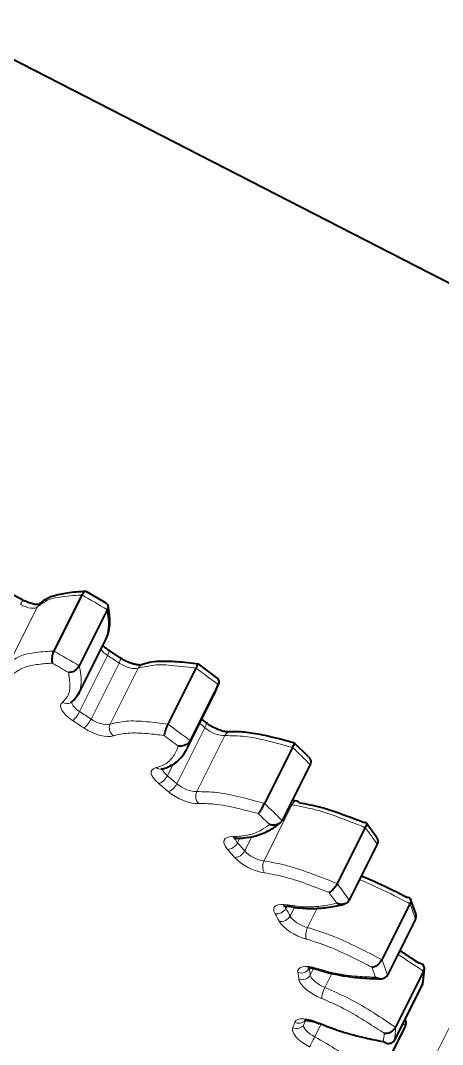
# Model space of a CAD drawing. Header units: inches. Extents: x 0 to 11, y 0 to 8.5.
# Drawn here: x 3.489 to 3.6121, y 5.7775 to 6.0759 of the extents above; entities that cross this region are included whole.
import ezdxf

# ---------------------------------------------------------------- set-up
doc = ezdxf.new("R2010")
doc.units = ezdxf.units.IN
doc.header["$LTSCALE"] = 0.5
doc.header["$MEASUREMENT"] = 0
doc.linetypes.add('ONS_PHANTOM', pattern=[0.5, 0.25, -0.05, 0.05, -0.05, 0.05, -0.05])
for name, color, linetype, lineweight in [('EXPLODE_LINES', 7, 'ONS_PHANTOM', 13), ('TANGENT_LINES', 7, 'Continuous', 15), ('Visible', 7, 'Continuous', 40)]:
    doc.layers.add(name, color=color, linetype=linetype, lineweight=lineweight)

msp = doc.modelspace()

# ---------------------------------------------------------------- linework, layer by layer
at = {"layer": 'EXPLODE_LINES'}
msp.add_line((3.59397, 5.74237), (3.73586, 6.02615), dxfattribs=at)
at = {"layer": 'TANGENT_LINES'}
for p, q in [((3.48585, 5.88876), (3.49401, 5.90509)), ((3.50625, 5.87452), (3.51442, 5.89085)), ((3.51776, 5.88865), (3.50959, 5.87232)), ((3.51516, 5.87085), (3.52332, 5.88718)), ((3.50631, 5.88058), (3.50611, 5.88002)), ((3.5428, 5.86978), (3.53464, 5.85345)), ((3.54041, 5.85119), (3.54857, 5.86752)), ((3.53847, 5.86603), (3.5375, 5.86355)), ((3.53184, 5.85581), (3.53354, 5.85922)), ((3.56001, 5.83101), (3.56817, 5.84734)), ((3.55231, 5.83629), (3.55299, 5.83765)), ((3.55647, 5.83807), (3.55439, 5.83391)), ((3.56639, 5.81718), (3.56672, 5.81784)), ((3.5689, 5.8175), (3.56762, 5.81494)), ((3.57273, 5.81158), (3.57555, 5.81722)), ((3.57445, 5.79966), (3.57349, 5.79774)), ((3.57777, 5.79413), (3.57982, 5.79823)), ((3.57222, 5.78454), (3.57164, 5.78337)), ((3.57482, 5.77974), (3.57672, 5.78354)), ((3.60123, 5.78299), (3.60049, 5.78365))]:
    msp.add_line(p, q, dxfattribs=at)
at = {"layer": 'TANGENT_LINES', "extrusion": (0, 0, -1)}
for centre, major_axis, ratio, start_param, end_param in [((3.48844, 5.90483), (0.00116, 0.00221), 0.0431, 12.563252, 13.716217), ((3.49003, 5.90725), (-0.00407, 0.00203), 0.408248, 9.504751, 11.042805), ((3.45052, 5.84297), (-0.1449, 0.07245), 0.408248, 1.701715, 1.755021), ((3.51629, 5.89192), (-0.00407, 0.00203), 0.408248, 11.263486, 11.974512), ((3.51339, 5.89027), (0.00136, 0.0021), 0.241654, 12.559752, 13.702931), ((3.51667, 5.88811), (0.00139, 0.00208), 0.268514, 12.560889, 13.699516), ((3.51975, 5.88964), (-0.00407, 0.00203), 0.408248, 9.756079, 11.294133), ((3.50711, 5.87354), (-0.0063, 0.00315), 0.408248, 11.263486, 12.80154), ((3.5023, 5.87925), (0.00136, -0.0021), 0.887744, 12.56254, 13.656844), ((3.50522, 5.87394), (0.00136, 0.0021), 0.241654, 1.13656, 2.707357), ((3.45052, 5.84297), (-0.12075, 0.06037), 0.408248, 1.838708, 1.869355), ((3.5085, 5.87178), (0.00139, 0.00208), 0.268514, 1.133146, 2.703942), ((3.45052, 5.84297), (-0.1449, 0.07245), 0.408248, 1.953043, 2.006348), ((3.54124, 5.86958), (0.00163, 0.0019), 0.477057, 12.565851, 13.654081), ((3.51056, 5.87127), (-0.0063, 0.00315), 0.408248, 9.756079, 11.294133), ((3.54563, 5.87013), (-0.00407, 0.00203), 0.408248, 10.007406, 11.54546), ((3.53355, 5.8542), (-0.0063, 0.00315), 0.408248, 11.514814, 13.052868), ((3.52961, 5.86023), (0.00048, -0.00245), 0.806956, 12.566176, 13.32956), ((3.53033, 5.85557), (0.0016, 0.00192), 0.452985, 1.095137, 2.665933), ((3.45052, 5.84297), (-0.12075, 0.06037), 0.408248, 2.090036, 2.120682), ((3.53308, 5.85325), (0.00163, 0.0019), 0.477057, 1.087711, 2.658507), ((3.53645, 5.85176), (-0.0063, 0.00315), 0.408248, 10.007406, 11.54546), ((3.45052, 5.84297), (-0.1449, 0.07245), 0.408248, 2.20437, 2.257675), ((3.56605, 5.84993), (-0.00407, 0.00203), 0.408248, 10.258734, 10.411631), ((3.55472, 5.83402), (-0.0063, 0.00315), 0.408248, 11.766141, 13.304195), ((3.55194, 5.84012), (-0.0001, -0.0025), 0.675464, 0.017604, 0.586726), ((3.55043, 5.83641), (0.00186, 0.00167), 0.635853, 1.013435, 2.584231), ((3.45052, 5.84297), (-0.12075, 0.06037), 0.408248, 2.341363, 2.37201), ((3.55247, 5.83408), (0.0019, 0.00163), 0.655625, 0.99957, 2.570366), ((3.55687, 5.83156), (-0.0063, 0.00315), 0.408248, 10.258734, 11.796788), ((3.45052, 5.84297), (-0.1449, 0.07245), 0.408248, 2.455697, 2.509003), ((3.56927, 5.81427), (-0.0063, 0.00315), 0.408248, 12.017468, 13.555523), ((3.56424, 5.81766), (0.00217, 0.00124), 0.778768, 0.862172, 2.432968), ((3.45052, 5.84297), (-0.12075, 0.06037), 0.408248, 2.59269, 2.623337), ((3.5679, 5.8202), (-0.0005, -0.00245), 0.50153, 0.006925, 0.49143), ((3.56545, 5.81546), (0.00221, 0.00117), 0.792997, 0.836439, 2.407235), ((3.57054, 5.81196), (-0.0063, 0.00315), 0.408248, 10.510061, 12.048115), ((3.45052, 5.84297), (-0.1449, 0.07245), 0.408248, 2.707025, 2.76033), ((3.5763, 5.7962), (-0.0063, 0.00315), 0.408248, 12.268796, 13.80685), ((3.45052, 5.84297), (-0.12075, 0.06037), 0.408248, 2.844018, 2.874665), ((3.57661, 5.79417), (-0.0063, 0.00315), 0.408248, 10.761388, 12.299443), ((3.57785, 5.79298), (-0.0009, -0.00233), 0.211833, 0.430944, 2.00174), ((3.57536, 5.78094), (-0.0063, 0.00315), 0.408248, 12.520123, 14.058177), ((3.45052, 5.84297), (-0.12075, 0.06037), 0.408248, 3.095345, 3.125992), ((3.5747, 5.77932), (-0.0063, 0.00315), 0.408248, 11.012716, 12.55077), ((3.45052, 5.84297), (-0.1449, 0.07245), 0.408248, 2.958352, 3.011658)]:
    msp.add_ellipse(centre, major_axis=major_axis, ratio=ratio, start_param=start_param, end_param=end_param, dxfattribs=at)
at = {"layer": 'TANGENT_LINES'}
for centre, major_axis, ratio, start_param, end_param in [((3.45869, 5.8593), (0.1449, -0.07245), 0.408248, 1.386572, 1.439877), ((3.45869, 5.8593), (0.12075, -0.06037), 0.408248, 1.272238, 1.302884), ((3.4495, 5.84093), (0.14266, -0.07133), 0.408248, 1.395774, 1.430676), ((3.52529, 5.88583), (-0.00099, 0.0023), 0.863229, 12.534177, 13.195206), ((3.45869, 5.8593), (0.1449, -0.07245), 0.408248, 1.135245, 1.18855), ((3.50813, 5.87559), (0.00407, -0.00203), 0.408248, 9.427902, 10.727662), ((3.4495, 5.84093), (0.11851, -0.05926), 0.408248, 1.272238, 1.302884), ((3.51158, 5.87331), (0.00407, -0.00203), 0.408248, 10.697016, 12.23507), ((3.51712, 5.8695), (-0.00099, 0.0023), 0.863229, 0.628836, 2.199632), ((3.45869, 5.8593), (0.12075, -0.06037), 0.408248, 1.02091, 1.037822), ((3.4495, 5.84093), (0.14266, -0.07133), 0.408248, 1.144446, 1.179348), ((3.55019, 5.86608), (-0.00023, 0.00249), 0.762265, 12.543722, 13.454676), ((3.45869, 5.8593), (0.1449, -0.07245), 0.408248, 0.883917, 0.937223), ((3.53457, 5.85624), (0.00407, -0.00203), 0.408248, 9.662527, 10.476335), ((3.4495, 5.84093), (0.11851, -0.05926), 0.408248, 1.02091, 1.051557), ((3.53747, 5.8538), (0.00407, -0.00203), 0.408248, 10.445688, 11.983742), ((3.54202, 5.84975), (-0.00023, 0.00249), 0.762265, 0.888305, 2.459101), ((3.56934, 5.84591), (0.00027, 0.00249), 0.613405, 12.559439, 13.593916), ((3.4495, 5.84093), (0.14266, -0.07133), 0.408248, 0.893119, 0.928021), ((3.45869, 5.8593), (0.1449, -0.07245), 0.408248, 0.63259, 0.685895), ((3.55574, 5.83606), (0.00407, -0.00203), 0.408248, 9.661539, 10.225008), ((3.4495, 5.84093), (0.11851, -0.05926), 0.408248, 0.769583, 0.80023), ((3.55789, 5.8336), (0.00407, -0.00203), 0.408248, 10.194361, 11.732415), ((3.56117, 5.82958), (0.00027, 0.00249), 0.613405, 1.027546, 2.598342), ((3.4495, 5.84093), (0.14266, -0.07133), 0.408248, 0.641792, 0.676694), ((3.57029, 5.81632), (0.00407, -0.00203), 0.408248, 9.672418, 9.97368), ((3.45869, 5.8593), (0.1449, -0.07245), 0.408248, 0.381262, 0.434568), ((3.4495, 5.84093), (0.11851, -0.05926), 0.408248, 0.518255, 0.548902), ((3.57156, 5.814), (0.00407, -0.00203), 0.408248, 9.943033, 11.481088), ((3.57337, 5.81025), (0.00062, 0.00242), 0.426003, 1.10264, 2.673436), ((3.57092, 5.8005), (-0.00246, -0.00045), 0.872751, 0.99048, 2.561276), ((3.4495, 5.84093), (0.11851, -0.05926), 0.408248, 0.266928, 0.297575), ((3.4495, 5.84093), (0.14266, -0.07133), 0.408248, 0.390464, 0.425366), ((3.45869, 5.8593), (0.1449, -0.07245), 0.408248, 0.129935, 0.18324), ((3.57122, 5.79857), (-0.00248, -0.00032), 0.880542, 1.037906, 2.608702), ((3.57763, 5.79621), (0.00407, -0.00203), 0.408248, 9.691706, 11.22976), ((3.4495, 5.84093), (0.11851, -0.05926), 0.408248, 0.015601, 0.046247), ((3.56939, 5.78447), (-0.00228, 0.00103), 0.91276, 1.535928, 3.106724), ((3.57002, 5.78601), (-0.00235, 0.00086), 0.911895, 1.467787, 2.791407), ((3.57572, 5.78136), (0.00407, -0.00203), 0.408248, 9.440379, 10.978433), ((3.4495, 5.84093), (0.14266, -0.07133), 0.408248, 0.139137, 0.174039), ((3.57432, 5.77885), (-0.00113, -0.00223), 0.015647, 0.420589, 1.991385)]:
    msp.add_ellipse(centre, major_axis=major_axis, ratio=ratio, start_param=start_param, end_param=end_param, dxfattribs=at)
for points, knots in [([(3.50692, 5.90849), (3.50692, 5.90849), (3.50692, 5.90849), (3.50111, 5.90812), (3.4972, 5.90737), (3.49503, 5.90582), (3.49401, 5.90509)], [0, 0, 0, 0, 0.003149, 0.358276, 0.699993, 1, 1, 1, 1]), ([(3.48585, 5.88876), (3.48681, 5.88949), (3.48887, 5.89103), (3.49369, 5.89184), (3.49705, 5.89205), (3.49876, 5.89216)], [0, 0, 0, 0, 0.30095, 0.643742, 1, 1, 1, 1]), ([(3.49826, 5.88864), (3.49698, 5.88854), (3.49433, 5.88835), (3.48974, 5.88759), (3.48788, 5.88618), (3.48702, 5.88553)], [0, 0, 0, 0, 0.335255, 0.693476, 1, 1, 1, 1]), ([(3.50614, 5.88785), (3.50614, 5.88785), (3.50614, 5.88785), (3.50704, 5.88362), (3.50655, 5.88159), (3.50631, 5.88058)], [0, 0, 0, 0, 0.004495, 0.509905, 1, 1, 1, 1]), ([(3.54018, 5.88716), (3.54018, 5.88716), (3.54017, 5.88716), (3.53311, 5.88807), (3.52819, 5.88828), (3.52488, 5.88753), (3.52332, 5.88718)], [0, 0, 0, 0, 0.003086, 0.353518, 0.695888, 1, 1, 1, 1]), ([(3.50128, 5.87721), (3.50197, 5.87793), (3.50339, 5.87944), (3.5035, 5.883), (3.50317, 5.88493), (3.50302, 5.88586)], [0, 0, 0, 0, 0.326496, 0.67573, 1, 1, 1, 1]), ([(3.51516, 5.87085), (3.51665, 5.87121), (3.51983, 5.87197), (3.52586, 5.87162), (3.52994, 5.8711), (3.53201, 5.87083)], [0, 0, 0, 0, 0.30505, 0.648475, 1, 1, 1, 1]), ([(3.53085, 5.86755), (3.52929, 5.86774), (3.52605, 5.86813), (3.52031, 5.86847), (3.51744, 5.86778), (3.5161, 5.86746)], [0, 0, 0, 0, 0.330958, 0.689539, 1, 1, 1, 1]), ([(3.56831, 5.86408), (3.56831, 5.86408), (3.5683, 5.86408), (3.56041, 5.86624), (3.55474, 5.86738), (3.55057, 5.86747), (3.54857, 5.86752)], [0, 0, 0, 0, 0.003009, 0.34692, 0.688334, 1, 1, 1, 1]), ([(3.52858, 5.85819), (3.52974, 5.85858), (3.53201, 5.85934), (3.5341, 5.86209), (3.53472, 5.8637), (3.53501, 5.86446)], [0, 0, 0, 0, 0.357481, 0.700377, 1, 1, 1, 1]), ([(3.54041, 5.85119), (3.54233, 5.85116), (3.54635, 5.85111), (3.55328, 5.84962), (3.55785, 5.84838), (3.56014, 5.84775)], [0, 0, 0, 0, 0.312602, 0.655042, 1, 1, 1, 1]), ([(3.55832, 5.84479), (3.55659, 5.84525), (3.55296, 5.84622), (3.54635, 5.84765), (3.54272, 5.84769), (3.541, 5.84771)], [0, 0, 0, 0, 0.324917, 0.682164, 1, 1, 1, 1]), ([(3.58955, 5.8407), (3.58955, 5.8407), (3.58954, 5.8407), (3.58132, 5.84398), (3.57524, 5.846), (3.57048, 5.8469), (3.56817, 5.84734)], [0, 0, 0, 0, 0.002937, 0.340714, 0.680974, 1, 1, 1, 1]), ([(3.55092, 5.83808), (3.55247, 5.83815), (3.55547, 5.83827), (3.55928, 5.8399), (3.5609, 5.84105), (3.56163, 5.84158)], [0, 0, 0, 0, 0.366981, 0.711896, 1, 1, 1, 1]), ([(3.56001, 5.83101), (3.56223, 5.8306), (3.56682, 5.82977), (3.57424, 5.82722), (3.57901, 5.82532), (3.58138, 5.82437)], [0, 0, 0, 0, 0.319962, 0.66122, 1, 1, 1, 1]), ([(3.57896, 5.82179), (3.57716, 5.82249), (3.57336, 5.82399), (3.56629, 5.82643), (3.56213, 5.82718), (3.56015, 5.82754)], [0, 0, 0, 0, 0.319232, 0.674976, 1, 1, 1, 1]), ([(3.60257, 5.81849), (3.60257, 5.81849), (3.60256, 5.81849), (3.59534, 5.82241), (3.58823, 5.8254), (3.58792, 5.82552), (3.58787, 5.82554)], [0, 0, 0, 0, 0.003942, 0.459809, 0.925353, 1, 1, 1, 1]), ([(3.56688, 5.81816), (3.56874, 5.81789), (3.57238, 5.81737), (3.5776, 5.81785), (3.58008, 5.8184), (3.58121, 5.81865)], [0, 0, 0, 0, 0.361666, 0.709257, 1, 1, 1, 1]), ([(3.57273, 5.81158), (3.57511, 5.81083), (3.57998, 5.80929), (3.58744, 5.80582), (3.5921, 5.80337), (3.5944, 5.80216)], [0, 0, 0, 0, 0.326803, 0.66693, 1, 1, 1, 1]), ([(3.59146, 5.79999), (3.58971, 5.8009), (3.58599, 5.80283), (3.57888, 5.80615), (3.57448, 5.80754), (3.57235, 5.80821)], [0, 0, 0, 0, 0.313983, 0.668301, 1, 1, 1, 1]), ([(3.60655, 5.79884), (3.60655, 5.79884), (3.60654, 5.79885), (3.59995, 5.8032), (3.59924, 5.8036), (3.59903, 5.80372)], [0, 0, 0, 0, 0.006024, 0.706798, 1, 1, 1, 1]), ([(3.57547, 5.79966), (3.57753, 5.79908), (3.58162, 5.79792), (3.58791, 5.79725), (3.59106, 5.79717), (3.59251, 5.79713)], [0, 0, 0, 0, 0.353837, 0.703412, 1, 1, 1, 1]), ([(3.57777, 5.79413), (3.58017, 5.79307), (3.585, 5.79095), (3.59203, 5.78675), (3.59629, 5.78391), (3.59838, 5.78251)], [0, 0, 0, 0, 0.33343, 0.672468, 1, 1, 1, 1]), ([(3.59505, 5.78076), (3.59345, 5.78181), (3.59004, 5.78407), (3.58334, 5.78808), (3.57896, 5.79), (3.57682, 5.79094)], [0, 0, 0, 0, 0.3089, 0.661845, 1, 1, 1, 1]), ([(3.57482, 5.77974), (3.57708, 5.77845), (3.58159, 5.77589), (3.58775, 5.77123), (3.59133, 5.76816), (3.59307, 5.76666)], [0, 0, 0, 0, 0.340244, 0.67817, 1, 1, 1, 1])]:
    msp.add_open_spline(points, degree=3, knots=knots, dxfattribs=at)
at = {"layer": 'Visible'}
for p, q in [((3.74296, 5.93312), (3.45646, 6.08008)), ((3.48961, 5.90704), (3.48597, 5.90892)), ((3.50817, 5.90947), (3.50794, 5.90953)), ((3.51399, 5.90607), (3.50817, 5.90947)), ((3.50692, 5.90849), (3.49876, 5.89216)), ((3.5143, 5.90418), (3.50614, 5.88785)), ((3.51432, 5.89646), (3.51459, 5.89721)), ((3.50592, 5.8796), (3.51409, 5.89593)), ((3.51409, 5.89594), (3.51441, 5.89671)), ((3.51805, 5.89019), (3.51475, 5.89237)), ((3.54101, 5.8883), (3.54091, 5.88829)), ((3.54618, 5.88446), (3.54102, 5.88829)), ((3.54018, 5.88716), (3.53201, 5.87083)), ((3.54663, 5.88236), (3.53847, 5.86603)), ((3.54577, 5.88009), (3.54663, 5.88236)), ((3.54651, 5.88189), (3.54677, 5.88267)), ((3.50611, 5.88002), (3.50592, 5.87961)), ((3.53761, 5.86376), (3.54577, 5.88009)), ((3.54287, 5.87148), (3.54189, 5.87232)), ((3.56831, 5.86408), (3.56014, 5.84775)), ((3.573, 5.8613), (3.5688, 5.86538)), ((3.57344, 5.8591), (3.56527, 5.84277)), ((3.53002, 5.85776), (3.53009, 5.85778)), ((3.58955, 5.8407), (3.58138, 5.82437)), ((3.59279, 5.83795), (3.58979, 5.84213)), ((3.55178, 5.83763), (3.55298, 5.83761)), ((3.59303, 5.83584), (3.58487, 5.81951)), ((3.60426, 5.81571), (3.60275, 5.81984)), ((3.56613, 5.81788), (3.5674, 5.81775)), ((3.56735, 5.81776), (3.5689, 5.81748)), ((3.60257, 5.81849), (3.5944, 5.80216)), ((3.60418, 5.81406), (3.59602, 5.79773)), ((3.57918, 5.79832), (3.58035, 5.79805)), ((3.60655, 5.79884), (3.59838, 5.78251)), ((3.60638, 5.79571), (3.60676, 5.79971)), ((3.60655, 5.79884), (3.60674, 5.79944)), ((3.58351, 5.79747), (3.58425, 5.79736)), ((3.60619, 5.79513), (3.60639, 5.79576)), ((3.60619, 5.79513), (3.59803, 5.7788)), ((3.57614, 5.78376), (3.57783, 5.78299)), ((3.60123, 5.78299), (3.59307, 5.76666))]:
    msp.add_line(p, q, dxfattribs=at)
at = {"layer": 'Visible', "flags": 128}
msp.add_lwpolyline([(3.54091, 5.88829), (3.54091, 5.88829), (3.54072, 5.88809), (3.54047, 5.88771), (3.54018, 5.88716)], dxfattribs=at)
at = {"layer": 'Visible'}
msp.add_arc((3.50027, 5.90019), 0.01459, 348.0313, 15.8931, dxfattribs=at)
for centre, major_axis, ratio, start_param, end_param in [((3.52529, 5.88583), (-0.00099, 0.0023), 0.863229, 12.506016, 12.534177), ((3.55019, 5.86608), (-0.00023, 0.00249), 0.762265, 12.502335, 12.543722), ((3.56934, 5.84591), (0.00027, 0.00249), 0.613405, 12.02312, 12.559439), ((3.57649, 5.8017), (0.0008, 0.00237), 0.296083, 2.699964, 3.150975), ((3.57716, 5.7858), (0.00105, 0.00227), 0.072032, 2.719893, 3.136706)]:
    msp.add_ellipse(centre, major_axis=major_axis, ratio=ratio, start_param=start_param, end_param=end_param, dxfattribs=at)
at = {"layer": 'Visible', "extrusion": (0, 0, -1)}
for centre, major_axis, ratio, start_param, end_param in [((3.5023, 5.87925), (0.00136, -0.0021), 0.887744, 12.503941, 12.56254), ((3.52961, 5.86023), (0.00048, -0.00245), 0.806956, 12.517066, 12.566176), ((3.55194, 5.84012), (-0.0001, -0.0025), 0.675464, 12.556346, 12.583974), ((3.5679, 5.8202), (-0.0005, -0.00245), 0.50153, 12.547648, 12.573296)]:
    msp.add_ellipse(centre, major_axis=major_axis, ratio=ratio, start_param=start_param, end_param=end_param, dxfattribs=at)
at = {"layer": 'Visible'}
for points, knots in [([(3.50794, 5.90953), (3.50613, 5.90942), (3.50273, 5.9092), (3.49862, 5.90826), (3.49621, 5.90724), (3.49476, 5.90609), (3.49436, 5.9056), (3.4942, 5.9054)], [0, 0, 0, 0, 0.280864, 0.529662, 0.726342, 0.888315, 1, 1, 1, 1]), ([(3.50794, 5.90953), (3.50794, 5.90953), (3.5079, 5.90953), (3.50753, 5.90939), (3.50724, 5.90903), (3.50703, 5.90868), (3.50692, 5.90849)], [0, 0, 0, 0, 0.080114, 0.343174, 0.649718, 1, 1, 1, 1]), ([(3.49459, 5.90573), (3.49457, 5.90573), (3.4945, 5.90571), (3.49402, 5.90566), (3.49317, 5.90575), (3.49192, 5.90603), (3.49028, 5.90669), (3.4898, 5.90694), (3.48961, 5.90704)], [0, 0, 0, 0, 0.051716, 0.179343, 0.357266, 0.580096, 0.8353, 1, 1, 1, 1]), ([(3.51399, 5.90607), (3.51411, 5.90599), (3.51436, 5.90581), (3.51446, 5.90551), (3.51451, 5.90535)], [0, 0, 0, 0, 0.489212, 1, 1, 1, 1]), ([(3.51453, 5.90521), (3.51454, 5.90508), (3.51455, 5.90477), (3.51439, 5.90439), (3.5143, 5.90418)], [0, 0, 0, 0, 0.447059, 1, 1, 1, 1]), ([(3.51459, 5.89721), (3.51467, 5.89746), (3.51486, 5.89812), (3.51525, 5.90058), (3.5148, 5.90411), (3.51459, 5.90503), (3.51451, 5.90537)], [0, 0, 0, 0, 0.168029, 0.455807, 0.799788, 1, 1, 1, 1]), ([(3.51451, 5.90535), (3.51451, 5.90535), (3.51452, 5.90533), (3.51453, 5.90526), (3.51453, 5.90521)], [0, 0, 0, 0, 0.270333, 1, 1, 1, 1]), ([(3.51441, 5.89671), (3.51443, 5.89678), (3.51448, 5.89692), (3.51452, 5.89708), (3.51455, 5.89716)], [0, 0, 0, 0, 0.479463, 1, 1, 1, 1]), ([(3.51475, 5.89237), (3.51443, 5.89258), (3.51381, 5.893), (3.51326, 5.89352), (3.51298, 5.89378)], [0, 0, 0, 0, 0.499546, 1, 1, 1, 1]), ([(3.49876, 5.89216), (3.49866, 5.89194), (3.49846, 5.89149), (3.49826, 5.89077), (3.49815, 5.89001), (3.49809, 5.88936), (3.49825, 5.88866), (3.49826, 5.88864), (3.49826, 5.88864)], [0, 0, 0, 0, 0.195092, 0.393169, 0.590526, 0.785918, 0.969209, 1, 1, 1, 1]), ([(3.50614, 5.88785), (3.50602, 5.88764), (3.50576, 5.88722), (3.50522, 5.88669), (3.50456, 5.88626), (3.50392, 5.88593), (3.50305, 5.88585), (3.50302, 5.88586), (3.50302, 5.88586)], [0, 0, 0, 0, 0.187531, 0.378776, 0.57243, 0.769994, 0.965689, 1, 1, 1, 1]), ([(3.52431, 5.88813), (3.52427, 5.88811), (3.52415, 5.88808), (3.52357, 5.88806), (3.52261, 5.88819), (3.52121, 5.88857), (3.51952, 5.88928), (3.51854, 5.88989), (3.51805, 5.89019)], [0, 0, 0, 0, 0.064278, 0.186746, 0.351824, 0.553921, 0.780295, 1, 1, 1, 1]), ([(3.54097, 5.88831), (3.53883, 5.88859), (3.53477, 5.88911), (3.52954, 5.88916), (3.52679, 5.88892), (3.52467, 5.88829), (3.52437, 5.88816), (3.52428, 5.88811)], [0, 0, 0, 0, 0.296477, 0.562025, 0.760552, 0.928215, 1, 1, 1, 1]), ([(3.54565, 5.87985), (3.54567, 5.87989), (3.54577, 5.88007), (3.54619, 5.8811), (3.54651, 5.88189)], [0, 0, 0, 0, 0.233817, 1, 1, 1, 1]), ([(3.54618, 5.88446), (3.5463, 5.88436), (3.54656, 5.88414), (3.54683, 5.88359), (3.54687, 5.88298), (3.54672, 5.88257), (3.54663, 5.88236)], [0, 0, 0, 0, 0.228648, 0.481524, 0.734519, 1, 1, 1, 1]), ([(3.50363, 5.87713), (3.50379, 5.87722), (3.50426, 5.87748), (3.50593, 5.8795), (3.5061, 5.87997), (3.50615, 5.88013)], [0, 0, 0, 0, 0.258259, 0.750902, 1, 1, 1, 1]), ([(3.53201, 5.87083), (3.5319, 5.87061), (3.53169, 5.87017), (3.53141, 5.86948), (3.53115, 5.86877), (3.53096, 5.86819), (3.53085, 5.86757), (3.53085, 5.86755), (3.53085, 5.86755)], [0, 0, 0, 0, 0.199767, 0.402094, 0.602049, 0.796657, 0.971892, 1, 1, 1, 1]), ([(3.54996, 5.86857), (3.54977, 5.86857), (3.54933, 5.86855), (3.54825, 5.86873), (3.54677, 5.86918), (3.54512, 5.86991), (3.5435, 5.87095), (3.54305, 5.87133), (3.54287, 5.87148)], [0, 0, 0, 0, 0.115861, 0.270601, 0.456679, 0.66156, 0.867651, 1, 1, 1, 1]), ([(3.56876, 5.8654), (3.56641, 5.86603), (3.56193, 5.86724), (3.55634, 5.86831), (3.55201, 5.86871), (3.55052, 5.86861), (3.54992, 5.86857)], [0, 0, 0, 0, 0.312632, 0.594551, 0.834815, 1, 1, 1, 1]), ([(3.53847, 5.86603), (3.53834, 5.86583), (3.53809, 5.86542), (3.53749, 5.86494), (3.53676, 5.86459), (3.53603, 5.86436), (3.53505, 5.86444), (3.53502, 5.86445), (3.53501, 5.86446)], [0, 0, 0, 0, 0.182469, 0.368973, 0.560291, 0.759769, 0.963591, 1, 1, 1, 1]), ([(3.56877, 5.8654), (3.56879, 5.86538), (3.56882, 5.86532), (3.56874, 5.86504), (3.56858, 5.86464), (3.5684, 5.86427), (3.56831, 5.86408)], [0, 0, 0, 0, 0.123193, 0.351909, 0.649892, 1, 1, 1, 1]), ([(3.53361, 5.85916), (3.53376, 5.85926), (3.53421, 5.85954), (3.53622, 5.86133), (3.53706, 5.86279), (3.53748, 5.86352)], [0, 0, 0, 0, 0.199658, 0.598712, 1, 1, 1, 1]), ([(3.573, 5.8613), (3.57309, 5.86121), (3.57329, 5.86101), (3.57361, 5.86039), (3.57367, 5.85974), (3.57352, 5.85931), (3.57344, 5.8591)], [0, 0, 0, 0, 0.205276, 0.473098, 0.734143, 1, 1, 1, 1]), ([(3.53003, 5.85776), (3.53051, 5.85786), (3.53159, 5.85809), (3.53289, 5.85878), (3.53361, 5.85916)], [0, 0, 0, 0, 0.450804, 1, 1, 1, 1]), ([(3.56014, 5.84775), (3.56003, 5.84753), (3.5598, 5.8471), (3.55944, 5.84645), (3.55904, 5.84581), (3.55872, 5.8453), (3.55834, 5.84481), (3.55832, 5.84479), (3.55832, 5.84479)], [0, 0, 0, 0, 0.200237, 0.403003, 0.603259, 0.797845, 0.972221, 1, 1, 1, 1]), ([(3.56961, 5.8484), (3.56928, 5.84845), (3.56872, 5.84854), (3.56839, 5.84863), (3.56826, 5.84867)], [0, 0, 0, 0, 0.586273, 1, 1, 1, 1]), ([(3.57036, 5.84795), (3.57234, 5.84759), (3.57649, 5.84684), (3.58357, 5.8444), (3.58737, 5.84291), (3.58917, 5.8422)], [0, 0, 0, 0, 0.325024, 0.680768, 1, 1, 1, 1]), ([(3.55653, 5.83802), (3.55671, 5.83806), (3.55727, 5.83819), (3.56023, 5.83909), (3.56332, 5.84094), (3.56434, 5.84176), (3.56475, 5.84209)], [0, 0, 0, 0, 0.140269, 0.440738, 0.772885, 1, 1, 1, 1]), ([(3.56527, 5.84277), (3.56514, 5.84257), (3.56488, 5.84216), (3.56426, 5.84173), (3.56349, 5.84146), (3.56271, 5.84133), (3.56168, 5.84156), (3.56164, 5.84157), (3.56163, 5.84158)], [0, 0, 0, 0, 0.179177, 0.362097, 0.551566, 0.752435, 0.962112, 1, 1, 1, 1]), ([(3.58917, 5.8422), (3.58917, 5.8422), (3.58919, 5.84221), (3.58963, 5.84232), (3.58974, 5.8422), (3.58979, 5.84214)], [0, 0, 0, 0, 0.104615, 0.619748, 1, 1, 1, 1]), ([(3.58979, 5.84214), (3.5898, 5.84213), (3.58983, 5.84209), (3.58991, 5.84172), (3.5898, 5.84127), (3.58964, 5.8409), (3.58955, 5.8407)], [0, 0, 0, 0, 0.108808, 0.360081, 0.657924, 1, 1, 1, 1]), ([(3.55118, 5.83758), (3.5512, 5.83759), (3.55127, 5.83761), (3.5516, 5.83762), (3.55184, 5.83763)], [0, 0, 0, 0, 0.271634, 1, 1, 1, 1]), ([(3.55298, 5.83761), (3.55318, 5.83761), (3.55379, 5.83761), (3.55544, 5.83786), (3.55653, 5.83802)], [0, 0, 0, 0, 0.336246, 1, 1, 1, 1]), ([(3.59279, 5.83796), (3.5928, 5.83794), (3.59286, 5.83786), (3.59321, 5.83717), (3.59326, 5.83651), (3.59311, 5.83606), (3.59303, 5.83584)], [0, 0, 0, 0, 0.112732, 0.416187, 0.708504, 1, 1, 1, 1]), ([(3.58842, 5.82666), (3.58856, 5.8266), (3.5892, 5.82636), (3.59666, 5.82307), (3.60007, 5.82125), (3.60167, 5.8204)], [0, 0, 0, 0, 0.134995, 0.593601, 1, 1, 1, 1]), ([(3.58138, 5.82437), (3.58126, 5.82416), (3.58103, 5.82373), (3.58058, 5.82313), (3.58006, 5.82257), (3.5796, 5.82212), (3.57899, 5.82179), (3.57896, 5.82179), (3.57896, 5.82179)], [0, 0, 0, 0, 0.196134, 0.395173, 0.593148, 0.788393, 0.969821, 1, 1, 1, 1]), ([(3.58487, 5.81951), (3.58474, 5.81932), (3.58449, 5.81892), (3.58385, 5.81855), (3.58353, 5.81846), (3.58338, 5.81842)], [0, 0, 0, 0, 0.35095, 0.706835, 1, 1, 1, 1]), ([(3.60167, 5.8204), (3.60168, 5.8204), (3.6017, 5.8204), (3.60234, 5.82038), (3.60265, 5.82005), (3.60272, 5.81991), (3.60274, 5.81986)], [0, 0, 0, 0, 0.072337, 0.448329, 0.782253, 1, 1, 1, 1]), ([(3.60274, 5.81986), (3.60277, 5.81978), (3.60283, 5.81961), (3.60282, 5.81906), (3.60265, 5.81869), (3.60257, 5.81849)], [0, 0, 0, 0, 0.247992, 0.604929, 1, 1, 1, 1]), ([(3.56573, 5.81783), (3.56577, 5.81784), (3.56586, 5.81787), (3.56603, 5.81788), (3.56613, 5.81788)], [0, 0, 0, 0, 0.408506, 1, 1, 1, 1]), ([(3.5689, 5.81748), (3.56902, 5.81746), (3.56948, 5.81737), (3.57364, 5.81705), (3.57502, 5.81714), (3.57559, 5.81718)], [0, 0, 0, 0, 0.173627, 0.656494, 1, 1, 1, 1]), ([(3.57559, 5.81718), (3.57605, 5.8172), (3.57725, 5.81725), (3.58179, 5.81797), (3.58298, 5.8183), (3.58344, 5.81843)], [0, 0, 0, 0, 0.271591, 0.724022, 1, 1, 1, 1]), ([(3.58304, 5.81836), (3.58279, 5.81833), (3.58227, 5.81828), (3.58125, 5.81863), (3.58121, 5.81865), (3.58121, 5.81865)], [0, 0, 0, 0, 0.437016, 0.913243, 1, 1, 1, 1]), ([(3.58338, 5.81842), (3.58326, 5.81839), (3.5831, 5.81836), (3.58306, 5.81836), (3.58304, 5.81836)], [0, 0, 0, 0, 0.709123, 1, 1, 1, 1]), ([(3.60418, 5.81406), (3.60427, 5.81428), (3.60443, 5.81471), (3.60434, 5.81545), (3.60428, 5.81564), (3.60426, 5.81572)], [0, 0, 0, 0, 0.379224, 0.764378, 1, 1, 1, 1]), ([(3.59958, 5.80483), (3.59975, 5.80473), (3.6004, 5.80434), (3.6032, 5.80251), (3.60525, 5.80117)], [0, 0, 0, 0, 0.266289, 1, 1, 1, 1]), ([(3.5944, 5.80216), (3.59428, 5.80195), (3.59403, 5.80153), (3.59352, 5.80098), (3.59289, 5.8005), (3.5923, 5.80014), (3.5915, 5.79999), (3.59147, 5.79999), (3.59146, 5.79999)], [0, 0, 0, 0, 0.190114, 0.383722, 0.578663, 0.775459, 0.966875, 1, 1, 1, 1]), ([(3.57276, 5.79976), (3.57276, 5.79976), (3.57276, 5.79976), (3.57303, 5.79981), (3.57309, 5.79981), (3.57311, 5.79981)], [0, 0, 0, 0, 0.003942, 0.616302, 1, 1, 1, 1]), ([(3.57311, 5.79981), (3.57329, 5.79981), (3.57367, 5.79981), (3.57416, 5.79972), (3.57443, 5.79968)], [0, 0, 0, 0, 0.457194, 1, 1, 1, 1]), ([(3.57443, 5.79968), (3.57452, 5.79966), (3.57478, 5.79961), (3.57534, 5.79944), (3.57569, 5.79933)], [0, 0, 0, 0, 0.371471, 1, 1, 1, 1]), ([(3.57583, 5.79929), (3.5765, 5.79908), (3.57774, 5.79868), (3.57873, 5.79844), (3.57918, 5.79832)], [0, 0, 0, 0, 0.540487, 1, 1, 1, 1]), ([(3.60676, 5.79963), (3.60676, 5.79976), (3.60676, 5.80005), (3.60649, 5.80058), (3.60609, 5.80098), (3.60529, 5.80117), (3.60526, 5.80117), (3.60525, 5.80117)], [0, 0, 0, 0, 0.198817, 0.431268, 0.677894, 0.949084, 1, 1, 1, 1]), ([(3.60674, 5.79944), (3.60674, 5.79945), (3.60675, 5.79947), (3.60675, 5.79956), (3.60676, 5.79963)], [0, 0, 0, 0, 0.26177, 1, 1, 1, 1]), ([(3.58035, 5.79805), (3.58103, 5.79791), (3.58226, 5.79767), (3.58313, 5.79753), (3.58351, 5.79747)], [0, 0, 0, 0, 0.559177, 1, 1, 1, 1]), ([(3.58425, 5.79736), (3.58493, 5.79726), (3.58662, 5.79702), (3.59194, 5.79667), (3.5935, 5.79667), (3.59411, 5.79667)], [0, 0, 0, 0, 0.291536, 0.724831, 1, 1, 1, 1]), ([(3.59251, 5.79713), (3.59251, 5.79713), (3.59255, 5.79711), (3.59349, 5.79668), (3.59389, 5.79668), (3.59406, 5.79667)], [0, 0, 0, 0, 0.092846, 0.59891, 1, 1, 1, 1]), ([(3.59406, 5.79667), (3.59413, 5.79667), (3.59431, 5.79666), (3.59506, 5.7968), (3.59563, 5.79715), (3.59589, 5.79754), (3.59602, 5.79773)], [0, 0, 0, 0, 0.163124, 0.448815, 0.724406, 1, 1, 1, 1]), ([(3.57182, 5.7845), (3.57182, 5.7845), (3.57182, 5.7845), (3.5721, 5.78455), (3.57216, 5.78455), (3.57219, 5.78455)], [0, 0, 0, 0, 0.01304, 0.605039, 1, 1, 1, 1]), ([(3.57219, 5.78455), (3.57234, 5.78455), (3.57271, 5.78456), (3.57382, 5.78435), (3.57398, 5.7843), (3.57402, 5.78429)], [0, 0, 0, 0, 0.327299, 0.799541, 1, 1, 1, 1]), ([(3.57402, 5.78429), (3.57449, 5.78414), (3.57533, 5.78389), (3.57588, 5.78364), (3.57612, 5.78353)], [0, 0, 0, 0, 0.562363, 1, 1, 1, 1]), ([(3.60123, 5.78299), (3.60131, 5.78321), (3.60146, 5.78364), (3.60144, 5.78422), (3.60109, 5.78483), (3.60107, 5.78486), (3.60106, 5.78486)], [0, 0, 0, 0, 0.317492, 0.625776, 0.939227, 1, 1, 1, 1]), ([(3.57783, 5.78299), (3.57934, 5.78242), (3.58265, 5.78118), (3.5896, 5.77935), (3.59317, 5.77868), (3.59482, 5.77836)], [0, 0, 0, 0, 0.312649, 0.682012, 1, 1, 1, 1]), ([(3.59505, 5.78076), (3.59505, 5.78076), (3.59509, 5.78075), (3.59602, 5.78074), (3.59671, 5.78101), (3.59743, 5.78139), (3.598, 5.78189), (3.59825, 5.78231), (3.59838, 5.78251)], [0, 0, 0, 0, 0.035532, 0.236003, 0.434753, 0.627077, 0.81552, 1, 1, 1, 1]), ([(3.59482, 5.77836), (3.59483, 5.77836), (3.59486, 5.77833), (3.5957, 5.77783), (3.5964, 5.77777), (3.59709, 5.77789), (3.59766, 5.77823), (3.59791, 5.7786), (3.59803, 5.7788)], [0, 0, 0, 0, 0.039661, 0.254142, 0.452225, 0.636135, 0.816019, 1, 1, 1, 1])]:
    msp.add_open_spline(points, degree=3, knots=knots, dxfattribs=at)

doc.saveas('drawing.dxf')
